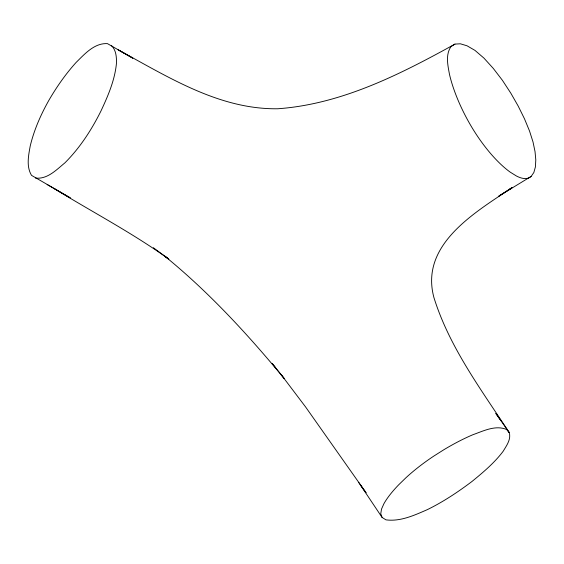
<?xml version="1.0" encoding="UTF-8"?>
<svg xmlns="http://www.w3.org/2000/svg" width="564" height="564" viewBox="0 0 564 564"><rect width="100%" height="100%" fill="white"/><g stroke="black" fill="none" stroke-linecap="round" stroke-linejoin="round"><path stroke-width="0.85" d="M358.605 482.312L382.103 517.456L385.98 519.853C400.482 521.77 414.42 515.249 427.385 509.616C443.212 501.847 457.933 492.076 471.99 481.466C483.2 472.308 494.395 462.896 503.159 451.278C506.479 445.694 511.266 439.469 509.257 432.595C481.162 389.527 449.36 347.184 433.92 297.538C419.595 244.529 475.078 212.487 511.872 187.763L498.886 196.068L531.14 176.405L533.854 172.499L535.405 166.93L535.8 159.901L535.039 151.631L533.022 141.994L529.54 131.045L524.485 118.8L518.196 106.088L510.843 93.215L502.404 80.299L493.26 68.378L483.919 58.092L474.966 50.386L467.027 45.79L460.358 43.795L454.965 44.098C400.045 74.462 341.403 104.234 277.791 108.76C219.206 109.613 167.86 76.789 118.179 49.843L132.822 58.17L107.449 43.625C94.357 42.892 84.692 54.024 76.147 62.407C65.748 73.891 56.851 86.644 49.047 100.011C40.897 114.443 34.122 129.748 30.244 145.907C28.496 155.516 26.155 166.465 31.521 175.362L70.246 197.851L47.157 184.534M508.256 190.096L511.872 187.763M454.965 44.098L450.974 46.615C445.341 54.8 447.83 65.339 449.487 74.392A83.451 27.819 60 0 0 460.224 105.172C468.169 122.599 478.265 139.089 490.722 153.676A83.535 27.848 60 0 0 510.244 172.161L516.413 175.989A69.809 23.272 60 0 0 531.133 176.405M35.454 178.048C47.298 179.542 56.513 169.736 64.888 162.862C79.869 147.93 91.481 129.988 100.9 111.129C108.006 95.929 114.837 80.166 116.459 63.295C116.593 57.126 116.198 50.302 111.566 45.677M54.511 188.757C92.595 212.184 132.399 232.932 168.749 259.08L153.33 247.723M168.749 259.08L164.716 256.119C209.018 292.208 247.977 334.558 284.256 378.578L272.2 363.491L275.443 367.58M280.964 374.39L305.575 406.933L366.085 492.795L361.031 485.752M500.254 419.75L495.834 413.419L509.257 432.595L506.669 429.535C495.523 424.755 483.461 430.988 472.921 434.71A83.514 23.484 -34 0 0 443.678 449.839L433.603 456.22A69.287 19.486 -34 0 0 405.911 477.771L398.699 484.793A83.542 23.491 -34 0 0 383.901 503.744L381.525 509.066L380.756 513.726L382.103 517.456"/></g></svg>
